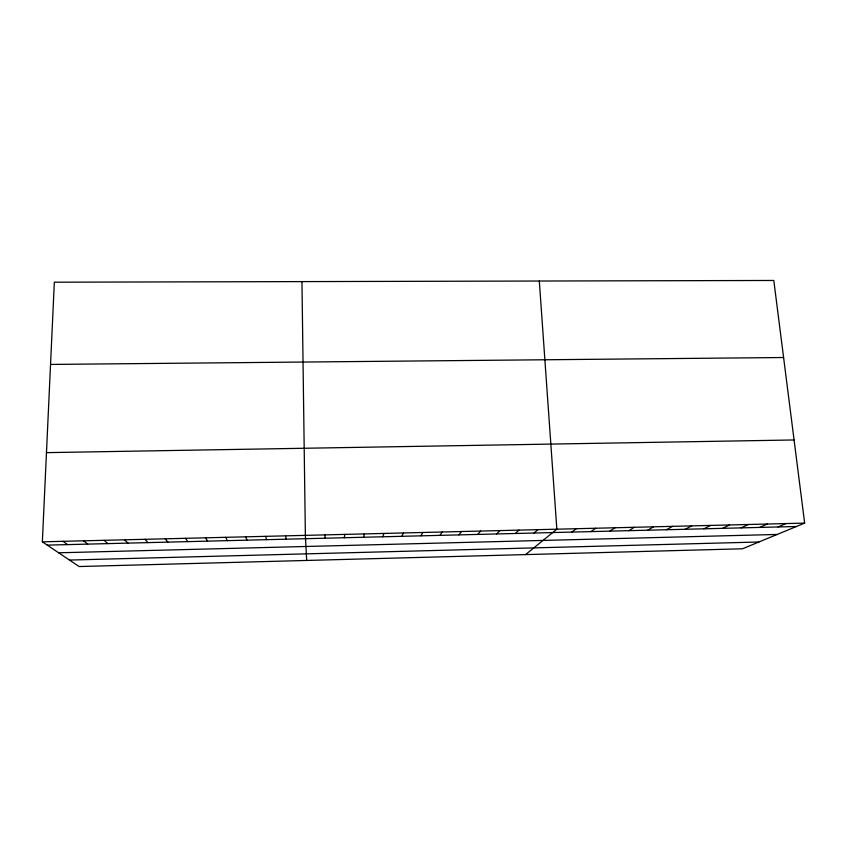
<?xml version="1.0" encoding="UTF-8"?>
<svg xmlns="http://www.w3.org/2000/svg" width="847" height="847" viewBox="0 0 847 847"><rect width="100%" height="100%" fill="white"/><g stroke="black" fill="none" stroke-linecap="round" stroke-linejoin="round"><path stroke-width="1.27" d="M42.35 541.826L54.335 282.199L773.798 280.463L804.65 523.107L742.501 548.792L79.11 566.537L42.35 541.826L804.65 523.107M324.941 538.216L325.11 534.88M344.274 537.739L344.793 534.404M363.543 537.263L364.401 533.917M382.749 536.776L383.945 533.441M401.88 536.31L403.416 532.964M420.959 535.833L422.822 532.488M439.964 535.357L442.166 532.011M458.915 534.891L461.446 531.535M477.793 534.415L480.651 531.069M496.617 533.949L499.794 530.593M515.378 533.483L518.872 530.127M534.065 533.017L537.898 529.661M525.563 554.594L556.85 529.195L539.317 281.024M571.831 532.085L576.299 528.719M590.899 531.609L595.695 528.242M609.904 531.133L615.017 527.766M628.845 530.667L634.276 527.289M647.722 530.201L653.471 526.823M666.525 529.724L672.592 526.347M685.276 529.269L691.65 525.881M703.963 528.803L710.644 525.415M722.576 528.337L729.574 524.949M741.136 527.872L748.441 524.494M759.632 527.416L767.244 524.028M778.065 526.961L785.974 523.562M69.465 560.058L758.912 542.006M47.241 545.119L796.445 526.506M58.665 552.795L777.197 534.457M46.469 452.637L794.073 439.964M50.545 364.432L783.591 357.519M63.006 541.318L67.527 544.61M83.599 540.82L87.739 544.113M104.117 540.312L107.876 543.615M124.551 539.814L127.95 543.107M144.932 539.306L147.96 542.62M165.229 538.808L167.897 542.122M185.461 538.311L187.759 541.625M205.62 537.824L207.557 541.138M225.704 537.326L227.292 540.64M245.725 536.839L246.953 540.153M265.672 536.342L266.551 539.666M285.555 535.855L286.085 539.179M306.688 560.449L305.365 535.368L301.956 281.596"/></g></svg>
